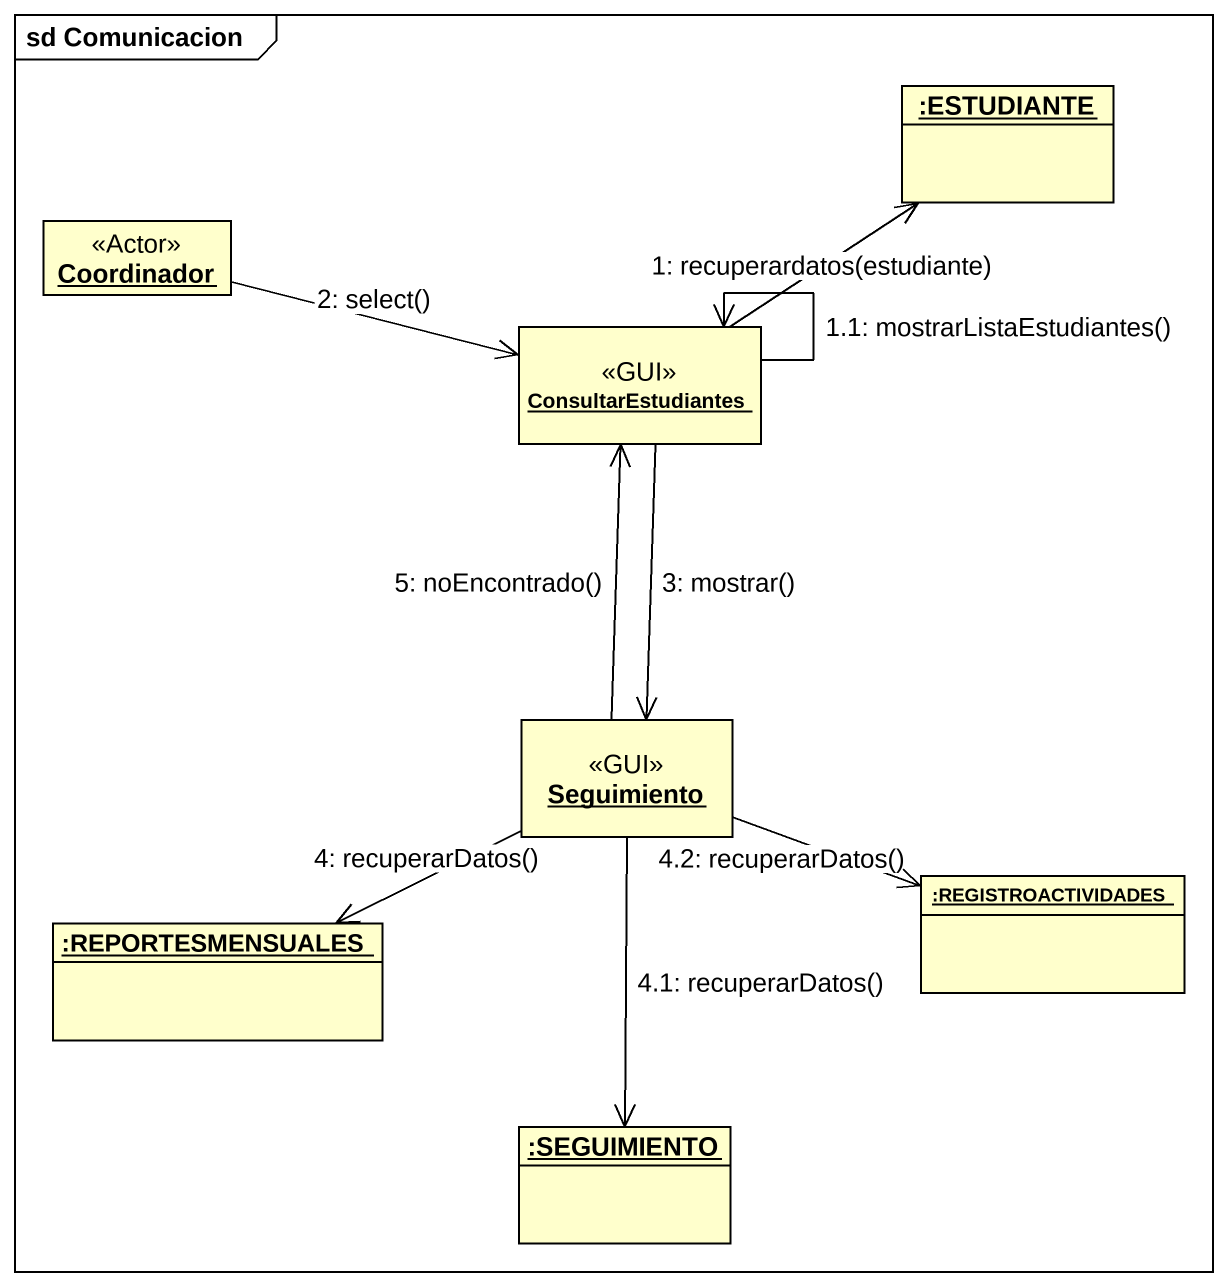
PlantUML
@startuml
mainframe sd Comunicacion
hide circle
hide empty members
object ":ESTUDIANTE" as ESTUDIANTE
object Coordinador <<Actor>>
object ConsultarEstudiantes <<GUI>>
object Seguimiento <<GUI>>
object ":REGISTROACTIVIDADES" as REGISTROACTIVIDADES
object ":REPORTESMENSUALES" as REPORTESMENSUALES
object ":SEGUIMIENTO" as SEGUIMIENTO
ConsultarEstudiantes -up-> ESTUDIANTE : 1: recuperardatos(estudiante)
ConsultarEstudiantes --> ConsultarEstudiantes : 1.1: mostrarListaEstudiantes()
Coordinador -right-> ConsultarEstudiantes : 2: select()
ConsultarEstudiantes --> Seguimiento : 3: mostrar()
Seguimiento -left-> REPORTESMENSUALES : 4: recuperarDatos()
Seguimiento --> SEGUIMIENTO : 4.1: recuperarDatos()
Seguimiento -right-> REGISTROACTIVIDADES : 4.2: recuperarDatos()
Seguimiento -up-> ConsultarEstudiantes : 5: noEncontrado()
@enduml
